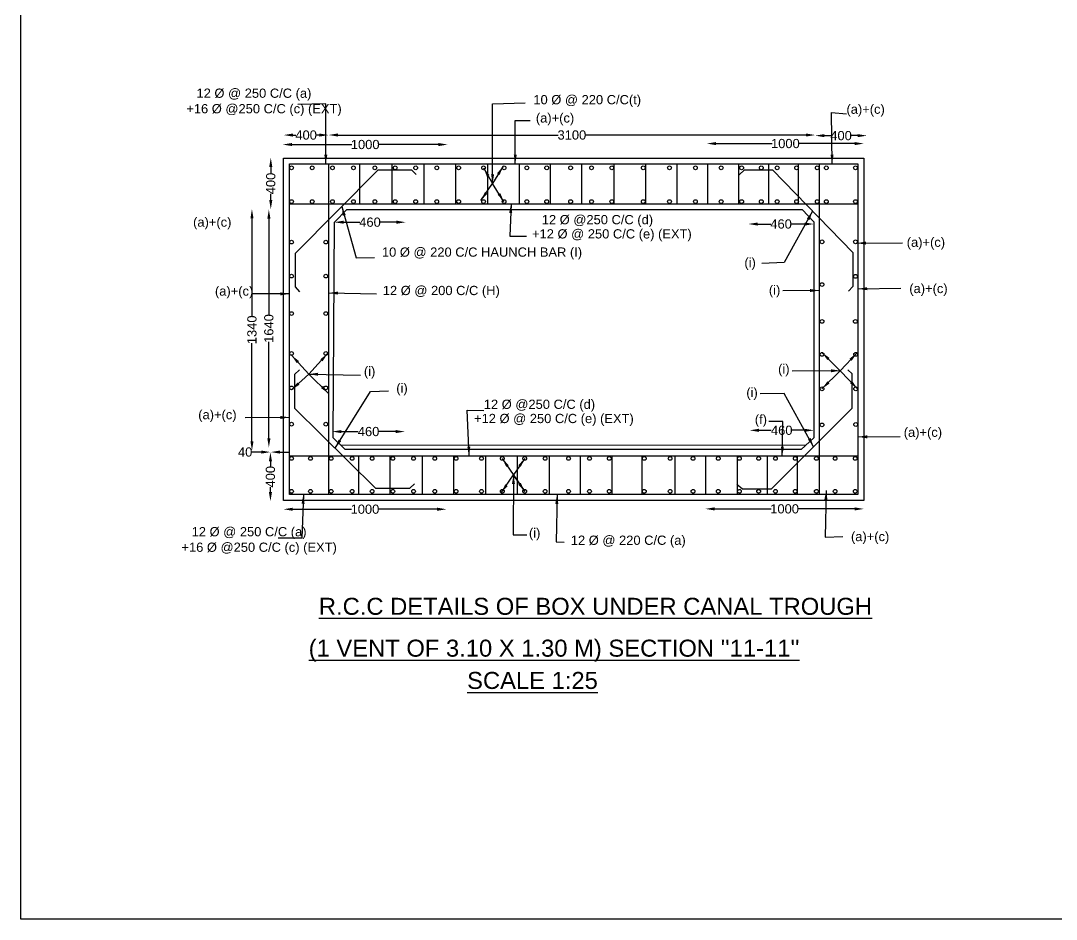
# Model space of a CAD drawing. Header units: millimetres. Extents: x 2127882 to 2364576, y 45589680 to 45693788.
# Drawn here: x 2127882 to 2149190, y 45589680 to 45608159 of the extents above; entities that cross this region are included whole.
import ezdxf

# ---------------------------------------------------------------- set-up
doc = ezdxf.new("R2010")
doc.units = ezdxf.units.MM
doc.header["$MEASUREMENT"] = 0
doc.header["$PDMODE"] = 32
doc.header["$PDSIZE"] = 300
for name, color, linetype in [('DIMENSION', 7, 'Continuous'), ('DRAWING', 2, 'Continuous'), ('TEXT', 7, 'Continuous')]:
    doc.layers.add(name, color=color, linetype=linetype)
doc.styles.get("Standard").update_dxf_attribs({"font": 'arial.ttf', "height": 190})
doc.dimstyles.get("Standard").update_dxf_attribs({"dimtxt": 190, "dimasz": 190, "dimexe": 0.18, "dimexo": 0.0625, "dimgap": 0.09, "dimtad": 0, "dimdec": 0, "dimzin": 0, "dimdsep": 46, "dimtxsty": 'Standard', "dimcen": 0.09, "dimse1": 1, "dimse2": 1, "dimadec": 0, "dimazin": 0, "dimtfac": 1, "dimtdec": 0, "dimtofl": 0, "dimtmove": 0, "dimatfit": 3, "dimfxl": 1, "dimtolj": 1, "dimtzin": 0, "dimarcsym": 0})

# ---------------------------------------------------------------- blocks, each defined once
blk = doc.blocks.new('*D72')
at = {"layer": 'Defpoints', "color": 0}
for p in [(2133293, 45605807), (2133293, 45605214), (2134218, 45605214)]:
    blk.add_point(p, dxfattribs=at)
at = {"layer": 'DIMENSION', "color": 0, "lineweight": -2}
for p, q in [((2133483, 45605807), (2133542, 45605807)), ((2134028, 45605807), (2133969, 45605807))]:
    blk.add_line(p, q, dxfattribs=at)
at = {"layer": 'DIMENSION', "color": 0}
for points in [[(2133483, 45605839), (2133483, 45605776), (2133293, 45605807)], [(2134028, 45605839), (2134028, 45605776), (2134218, 45605807)]]:
    blk.add_solid(points, dxfattribs=at)
at = {"layer": 'DIMENSION', "color": 0, "insert": (2133755, 45605807), "char_height": 190, "attachment_point": 5}
blk.add_mtext('\\A1;400', dxfattribs=at)
blk = doc.blocks.new('*D73')
at = {"layer": 'Defpoints', "color": 0}
for p in [(2134218, 45605807), (2144229, 45605861), (2144229, 45605808)]:
    blk.add_point(p, dxfattribs=at)
at = {"layer": 'DIMENSION', "color": 0, "lineweight": -2}
for p, q in [((2134408, 45605808), (2138940, 45605808)), ((2144039, 45605808), (2139507, 45605808))]:
    blk.add_line(p, q, dxfattribs=at)
at = {"layer": 'DIMENSION', "color": 0}
for points in [[(2134408, 45605840), (2134408, 45605777), (2134218, 45605808)], [(2144039, 45605840), (2144039, 45605777), (2144229, 45605808)]]:
    blk.add_solid(points, dxfattribs=at)
at = {"layer": 'DIMENSION', "color": 0, "insert": (2139223, 45605808), "char_height": 190, "attachment_point": 5}
blk.add_mtext('\\A1;3100', dxfattribs=at)
blk = doc.blocks.new('*D74')
at = {"layer": 'Defpoints', "color": 0}
for p in [(2144229, 45605808), (2145294, 45605821), (2145294, 45605795)]:
    blk.add_point(p, dxfattribs=at)
at = {"layer": 'DIMENSION', "color": 0, "lineweight": -2}
for p, q in [((2144419, 45605795), (2144548, 45605795)), ((2145104, 45605795), (2144975, 45605795))]:
    blk.add_line(p, q, dxfattribs=at)
at = {"layer": 'DIMENSION', "color": 0}
for points in [[(2144419, 45605827), (2144419, 45605764), (2144229, 45605795)], [(2145104, 45605827), (2145104, 45605764), (2145294, 45605795)]]:
    blk.add_solid(points, dxfattribs=at)
at = {"layer": 'DIMENSION', "color": 0, "insert": (2144762, 45605795), "char_height": 190, "attachment_point": 5}
blk.add_mtext('\\A1;400', dxfattribs=at)
blk = doc.blocks.new('*D75')
at = {"layer": 'Defpoints', "color": 0}
for p in [(2142001, 45605632), (2142001, 45605335), (2145230, 45605335)]:
    blk.add_point(p, dxfattribs=at)
at = {"layer": 'DIMENSION', "color": 0, "lineweight": -2}
for p, q in [((2142191, 45605632), (2143341, 45605632)), ((2145040, 45605632), (2143890, 45605632))]:
    blk.add_line(p, q, dxfattribs=at)
at = {"layer": 'DIMENSION', "color": 0}
for points in [[(2142191, 45605664), (2142191, 45605600), (2142001, 45605632)], [(2145040, 45605664), (2145040, 45605600), (2145230, 45605632)]]:
    blk.add_solid(points, dxfattribs=at)
at = {"layer": 'DIMENSION', "color": 0, "insert": (2143616, 45605632), "char_height": 190, "attachment_point": 5}
blk.add_mtext('\\A1;1000', dxfattribs=at)
blk = doc.blocks.new('*D76')
at = {"layer": 'Defpoints', "color": 0}
for p in [(2142854, 45603978), (2142854, 45603926), (2144201, 45603926)]:
    blk.add_point(p, dxfattribs=at)
at = {"layer": 'DIMENSION', "color": 0, "lineweight": -2}
for p, q in [((2143044, 45603978), (2143314, 45603978)), ((2144011, 45603978), (2143741, 45603978))]:
    blk.add_line(p, q, dxfattribs=at)
at = {"layer": 'DIMENSION', "color": 0}
for points in [[(2143044, 45604009), (2143044, 45603946), (2142854, 45603978)], [(2144011, 45604009), (2144011, 45603946), (2144201, 45603978)]]:
    blk.add_solid(points, dxfattribs=at)
at = {"layer": 'DIMENSION', "color": 0, "insert": (2143528, 45603978), "char_height": 190, "attachment_point": 5}
blk.add_mtext('\\A1;460', dxfattribs=at)
blk = doc.blocks.new('*D77')
at = {"layer": 'Defpoints', "color": 0}
for p in [(2142880, 45599735), (2142880, 45599735), (2144201, 45599729)]:
    blk.add_point(p, dxfattribs=at)
at = {"layer": 'DIMENSION', "color": 0, "lineweight": -2}
for p, q in [((2143070, 45599735), (2143327, 45599735)), ((2144011, 45599735), (2143754, 45599735))]:
    blk.add_line(p, q, dxfattribs=at)
at = {"layer": 'DIMENSION', "color": 0}
for points in [[(2143070, 45599767), (2143070, 45599704), (2142880, 45599735)], [(2144011, 45599767), (2144011, 45599704), (2144201, 45599735)]]:
    blk.add_solid(points, dxfattribs=at)
at = {"layer": 'DIMENSION', "color": 0, "insert": (2143541, 45599735), "char_height": 190, "attachment_point": 5}
blk.add_mtext('\\A1;460', dxfattribs=at)
blk = doc.blocks.new('*D78')
at = {"layer": 'Defpoints', "color": 0}
for p in [(2141970, 45598292), (2141970, 45598119), (2145230, 45598292)]:
    blk.add_point(p, dxfattribs=at)
at = {"layer": 'DIMENSION', "color": 0, "lineweight": -2}
for p, q in [((2142160, 45598119), (2143325, 45598119)), ((2145040, 45598119), (2143874, 45598119))]:
    blk.add_line(p, q, dxfattribs=at)
at = {"layer": 'DIMENSION', "color": 0}
for points in [[(2142160, 45598151), (2142160, 45598087), (2141970, 45598119)], [(2145040, 45598151), (2145040, 45598087), (2145230, 45598119)]]:
    blk.add_solid(points, dxfattribs=at)
at = {"layer": 'DIMENSION', "color": 0, "insert": (2143600, 45598119), "char_height": 190, "attachment_point": 5}
blk.add_mtext('\\A1;1000', dxfattribs=at)
blk = doc.blocks.new('*D79')
at = {"layer": 'Defpoints', "color": 0}
for p in [(2133289, 45598112), (2133289, 45598080), (2136641, 45598099)]:
    blk.add_point(p, dxfattribs=at)
at = {"layer": 'DIMENSION', "color": 0, "lineweight": -2}
for p, q in [((2133479, 45598112), (2134690, 45598112)), ((2136451, 45598112), (2135239, 45598112))]:
    blk.add_line(p, q, dxfattribs=at)
at = {"layer": 'DIMENSION', "color": 0}
for points in [[(2133479, 45598144), (2133479, 45598080), (2133289, 45598112)], [(2136451, 45598144), (2136451, 45598080), (2136641, 45598112)]]:
    blk.add_solid(points, dxfattribs=at)
at = {"layer": 'DIMENSION', "color": 0, "insert": (2134965, 45598112), "char_height": 190, "attachment_point": 5}
blk.add_mtext('\\A1;1000', dxfattribs=at)
blk = doc.blocks.new('*D80')
at = {"layer": 'Defpoints', "color": 0}
for p in [(2134292, 45599709), (2134292, 45599423), (2135789, 45599437)]:
    blk.add_point(p, dxfattribs=at)
at = {"layer": 'DIMENSION', "color": 0, "lineweight": -2}
for p, q in [((2134482, 45599709), (2134827, 45599709)), ((2135599, 45599709), (2135254, 45599709))]:
    blk.add_line(p, q, dxfattribs=at)
at = {"layer": 'DIMENSION', "color": 0}
for points in [[(2134482, 45599741), (2134482, 45599678), (2134292, 45599709)], [(2135599, 45599741), (2135599, 45599678), (2135789, 45599709)]]:
    blk.add_solid(points, dxfattribs=at)
at = {"layer": 'DIMENSION', "color": 0, "insert": (2135040, 45599709), "char_height": 190, "attachment_point": 5}
blk.add_mtext('\\A1;460', dxfattribs=at)
blk = doc.blocks.new('*D81')
at = {"layer": 'Defpoints', "color": 0}
for p in [(2132992, 45599288), (2132978, 45598275), (2133020, 45598275)]:
    blk.add_point(p, dxfattribs=at)
at = {"layer": 'DIMENSION', "color": 0, "lineweight": -2}
for p, q in [((2133020, 45599098), (2133020, 45598995)), ((2133020, 45598465), (2133020, 45598568))]:
    blk.add_line(p, q, dxfattribs=at)
at = {"layer": 'DIMENSION', "color": 0}
for points in [[(2132989, 45599098), (2133052, 45599098), (2133020, 45599288)], [(2132989, 45598465), (2133052, 45598465), (2133020, 45598275)]]:
    blk.add_solid(points, dxfattribs=at)
at = {"layer": 'DIMENSION', "color": 0, "insert": (2133020, 45598781), "char_height": 190, "attachment_point": 5, "rotation": 90}
blk.add_mtext('\\A1;400', dxfattribs=at)
blk = doc.blocks.new('*D82')
at = {"layer": 'Defpoints', "color": 0}
for p in [(2133020, 45599288), (2133020, 45599288), (2133028, 45599380)]:
    blk.add_point(p, dxfattribs=at)
at = {"layer": 'DIMENSION', "color": 0, "lineweight": -2}
for p, q in [((2132830, 45599288), (2132640, 45599288)), ((2133218, 45599288), (2133408, 45599288))]:
    blk.add_line(p, q, dxfattribs=at)
at = {"layer": 'DIMENSION', "color": 0}
for points in [[(2132830, 45599319), (2132830, 45599256), (2133020, 45599288)], [(2133218, 45599319), (2133218, 45599256), (2133028, 45599288)]]:
    blk.add_solid(points, dxfattribs=at)
at = {"layer": 'DIMENSION', "color": 0, "insert": (2132500, 45599288), "char_height": 190, "attachment_point": 5}
blk.add_mtext('\\A1;40', dxfattribs=at)
blk = doc.blocks.new('*D83')
at = {"layer": 'Defpoints', "color": 0}
for p in [(2132988, 45604279), (2133028, 45604279), (2133028, 45599380)]:
    blk.add_point(p, dxfattribs=at)
at = {"layer": 'DIMENSION', "color": 0, "lineweight": -2}
for p, q in [((2132988, 45604089), (2132988, 45602104)), ((2132988, 45599570), (2132988, 45601555))]:
    blk.add_line(p, q, dxfattribs=at)
at = {"layer": 'DIMENSION', "color": 0}
for points in [[(2132957, 45604089), (2133020, 45604089), (2132988, 45604279)], [(2132957, 45599570), (2133020, 45599570), (2132988, 45599380)]]:
    blk.add_solid(points, dxfattribs=at)
at = {"layer": 'DIMENSION', "color": 0, "insert": (2132988, 45601829), "char_height": 190, "attachment_point": 5, "rotation": 90}
blk.add_mtext('\\A1;1640', dxfattribs=at)
blk = doc.blocks.new('*D84')
at = {"layer": 'Defpoints', "color": 0}
for p in [(2133019, 45605343), (2133027, 45605343), (2132988, 45604279)]:
    blk.add_point(p, dxfattribs=at)
at = {"layer": 'DIMENSION', "color": 0, "lineweight": -2}
for p, q in [((2133027, 45605153), (2133027, 45605024)), ((2133027, 45604469), (2133027, 45604597))]:
    blk.add_line(p, q, dxfattribs=at)
at = {"layer": 'DIMENSION', "color": 0}
for points in [[(2132996, 45605153), (2133059, 45605153), (2133027, 45605343)], [(2132996, 45604469), (2133059, 45604469), (2133027, 45604279)]]:
    blk.add_solid(points, dxfattribs=at)
at = {"layer": 'DIMENSION', "color": 0, "insert": (2133027, 45604811), "char_height": 190, "attachment_point": 5, "rotation": 90}
blk.add_mtext('\\A1;400', dxfattribs=at)
blk = doc.blocks.new('*D85')
at = {"layer": 'Defpoints', "color": 0}
for p in [(2133273, 45605584), (2136667, 45605612), (2136667, 45605608)]:
    blk.add_point(p, dxfattribs=at)
at = {"layer": 'DIMENSION', "color": 0, "lineweight": -2}
for p, q in [((2133463, 45605612), (2134696, 45605612)), ((2136477, 45605612), (2135245, 45605612))]:
    blk.add_line(p, q, dxfattribs=at)
at = {"layer": 'DIMENSION', "color": 0}
for points in [[(2133463, 45605644), (2133463, 45605581), (2133273, 45605612)], [(2136477, 45605644), (2136477, 45605581), (2136667, 45605612)]]:
    blk.add_solid(points, dxfattribs=at)
at = {"layer": 'DIMENSION', "color": 0, "insert": (2134970, 45605612), "char_height": 190, "attachment_point": 5}
blk.add_mtext('\\A1;1000', dxfattribs=at)
blk = doc.blocks.new('*D86')
at = {"layer": 'Defpoints', "color": 0}
for p in [(2134336, 45603876), (2135804, 45604015), (2135804, 45603888)]:
    blk.add_point(p, dxfattribs=at)
at = {"layer": 'DIMENSION', "color": 0, "lineweight": -2}
for p, q in [((2134526, 45604015), (2134857, 45604015)), ((2135614, 45604015), (2135284, 45604015))]:
    blk.add_line(p, q, dxfattribs=at)
at = {"layer": 'DIMENSION', "color": 0}
for points in [[(2134526, 45604047), (2134526, 45603984), (2134336, 45604015)], [(2135614, 45604047), (2135614, 45603984), (2135804, 45604015)]]:
    blk.add_solid(points, dxfattribs=at)
at = {"layer": 'DIMENSION', "color": 0, "insert": (2135070, 45604015), "char_height": 190, "attachment_point": 5}
blk.add_mtext('\\A1;460', dxfattribs=at)
blk = doc.blocks.new('*D87')
at = {"layer": 'Defpoints', "color": 0}
for p in [(2132737, 45604286), (2132640, 45599319), (2132830, 45599319)]:
    blk.add_point(p, dxfattribs=at)
at = {"layer": 'DIMENSION', "color": 0, "lineweight": -2}
for p, q in [((2132640, 45604096), (2132640, 45602077)), ((2132640, 45599509), (2132640, 45601528))]:
    blk.add_line(p, q, dxfattribs=at)
at = {"layer": 'DIMENSION', "color": 0}
for points in [[(2132609, 45604096), (2132672, 45604096), (2132640, 45604286)], [(2132609, 45599509), (2132672, 45599509), (2132640, 45599319)]]:
    blk.add_solid(points, dxfattribs=at)
at = {"layer": 'DIMENSION', "color": 0, "insert": (2132640, 45601802), "char_height": 190, "attachment_point": 5, "rotation": 90}
blk.add_mtext('\\A1;1340', dxfattribs=at)

msp = doc.modelspace()

# ---------------------------------------------------------------- linework, layer by layer
at = {"layer": 'DIMENSION', "color": 0}
msp.add_lwpolyline([(2175888.9, 45589679.5), (2127882, 45589679.5), (2127882, 45626638.1), (2175888.9, 45626638.1)], close=True, dxfattribs=at)
at = {"layer": 'DRAWING', "color": 0}
for points in [[(2133292.5, 45605334.8), (2145229.7, 45605334.8), (2145229.7, 45598292.5), (2133292.5, 45598292.5)], [(2133412.9, 45605214.4), (2145109.3, 45605214.4), (2145109.3, 45598412.8), (2133412.9, 45598412.8)]]:
    msp.add_lwpolyline(points, close=True, dxfattribs=at)
for points in [[(2134217.6, 45605214.4), (2134217.6, 45598412.8)], [(2134858, 45604394.6), (2134858, 45605214.4)], [(2135527.4, 45604394.6), (2135527.4, 45605214.4)], [(2136183.6, 45604394.6), (2136183.6, 45605214.4)], [(2136836.5, 45604394.6), (2136836.5, 45605214.4)], [(2137495.7, 45604394.6), (2137495.7, 45605214.4)], [(2138146.9, 45604394.6), (2138146.9, 45605214.4)], [(2138783.3, 45604394.6), (2138783.3, 45605214.4)], [(2139429.3, 45604394.6), (2139429.3, 45605214.4)], [(2140092.3, 45604394.6), (2140092.3, 45605214.4)], [(2140746.2, 45604394.6), (2140746.2, 45605214.4)], [(2141392.2, 45604394.6), (2141392.2, 45605214.4)], [(2142019.7, 45604394.6), (2142019.7, 45605214.4)], [(2142655.3, 45604394.6), (2142655.3, 45605214.4)], [(2143276.6, 45604394.6), (2143276.6, 45605214.4)], [(2143884.7, 45604394.6), (2143884.7, 45605214.4)], [(2144313.5, 45605214.4), (2144313.5, 45598412.8)], [(2133626.9, 45602585.9), (2133539, 45602684.2), (2133539, 45603381.4), (2135234.1, 45605093.5), (2135921, 45605093.5), (2136016.3, 45604996.5)], [(2142662.8, 45604990.6), (2142774.9, 45605093), (2143351.1, 45605093), (2145002.8, 45603390), (2145002.8, 45602693.1), (2144911.7, 45602598.2)], [(2133412.9, 45604394.6), (2145109.3, 45604394.6)], [(2134337.2, 45604016.9), (2134595.1, 45604276.6), (2143959.4, 45604276.6), (2144200.8, 45604024.5), (2144200.8, 45599583.3), (2143941.9, 45599338.1), (2134560.7, 45599338.1), (2134313.3, 45599583.8), (2134337.2, 45604016.9)], [(2133618.2, 45600982.2), (2133516.7, 45600886.5), (2133516.7, 45600189.5), (2135182, 45598543), (2135889.4, 45598543), (2135983.8, 45598633.6)], [(2142619.4, 45598630.2), (2142732.6, 45598530.4), (2143333.7, 45598530.4), (2144989.3, 45600192.5), (2144989.3, 45600897.3), (2144901.3, 45600981.6)], [(2134459.6, 45599438.5), (2144036.1, 45599427.3)], [(2133412.9, 45599210.7), (2145109.3, 45599210.7)], [(2134834.2, 45599210.7), (2134834.2, 45598412.8)], [(2135477.9, 45599210.7), (2135477.9, 45598412.8)], [(2136139.5, 45599210.7), (2136139.5, 45598412.8)], [(2136785.6, 45599210.7), (2136785.6, 45598412.8)], [(2137447.6, 45599210.7), (2137447.6, 45598412.8)], [(2138098.9, 45599210.7), (2138098.9, 45598412.8)], [(2138758.2, 45599210.7), (2138758.2, 45598412.8)], [(2139395.4, 45599210.7), (2139395.4, 45598412.8)], [(2140044, 45599210.7), (2140044, 45598412.8)], [(2140663.4, 45599210.7), (2140663.4, 45598412.8)], [(2141341.3, 45599210.7), (2141341.3, 45598412.8)], [(2141969.6, 45599210.7), (2141969.6, 45598412.8)], [(2142623.6, 45599210.7), (2142623.6, 45598412.8)], [(2143241.3, 45599210.7), (2143241.3, 45598412.8)], [(2143857.8, 45599210.7), (2143857.8, 45598412.8)]]:
    msp.add_lwpolyline(points, dxfattribs=at)
for centre in [(2133455.8, 45605133.4), (2133881.2, 45605133.4), (2134295.9, 45605133.4), (2134728.7, 45605133.4), (2135169.2, 45605133.4), (2135589.1, 45605133.4), (2136009, 45605133.4), (2136442.7, 45605133.4), (2136893.5, 45605133.4), (2137406.1, 45605133.4), (2137828.6, 45605133.4), (2138295.6, 45605133.4), (2138705.2, 45605133.4), (2139197.2, 45605133.4), (2139627.4, 45605133.4), (2140043.8, 45605133.4), (2140692.9, 45605133.4), (2141231.3, 45605133.4), (2141764.5, 45605133.4), (2142295.2, 45605133.4), (2142716.1, 45605133.4), (2143120.6, 45605133.4), (2143447.7, 45605133.4), (2143847, 45605133.4), (2144272, 45605133.4), (2144458.7, 45605133.4), (2145058.9, 45605133.4), (2133455.8, 45604438.2), (2133881.2, 45604438.2), (2134295.9, 45604438.2), (2134728.7, 45604438.2), (2135169.2, 45604438.2), (2135589.1, 45604438.2), (2136009, 45604438.2), (2136442.7, 45604438.2), (2136893.5, 45604438.2), (2137406.1, 45604438.2), (2137828.6, 45604438.2), (2138295.6, 45604438.2), (2138705.2, 45604438.2), (2139197.2, 45604438.2), (2139627.4, 45604438.2), (2140043.8, 45604438.2), (2140692.9, 45604438.2), (2141231.3, 45604438.2), (2141764.5, 45604438.2), (2142295.2, 45604438.2), (2142716.1, 45604438.2), (2143120.6, 45604438.2), (2143447.7, 45604438.2), (2143847, 45604438.2), (2144272, 45604438.2), (2144458.7, 45604438.2), (2145058.9, 45604438.2), (2144369.6, 45603611.5), (2145058.9, 45603611.5), (2133455.8, 45603606.3), (2134159.7, 45603606.3), (2133455.8, 45602906.8), (2134159.7, 45602906.8), (2145058.9, 45602901.4), (2144369.6, 45602732.9), (2133455.8, 45602136.6), (2134159.7, 45602136.6), (2144369.6, 45601975.5), (2145056.4, 45601975.5), (2133455.8, 45601315.8), (2134159.7, 45601315.8), (2144369.6, 45601297.1), (2145062.9, 45601297.1), (2133455.8, 45600607.6), (2134159.7, 45600607.6), (2144369.6, 45600588), (2145062.9, 45600588), (2133455.8, 45599861.7), (2134159.7, 45599861.7), (2144369.6, 45599846.2), (2145062.9, 45599855.3), (2133455.8, 45599156.9), (2133844.5, 45599156.9), (2134269.8, 45599156.9), (2134700.2, 45599156.9), (2135112.7, 45599156.9), (2135540.5, 45599156.9), (2135965.8, 45599156.9), (2136401.3, 45599156.9), (2136840.7, 45599156.9), (2137363.4, 45599156.9), (2137791.2, 45599156.9), (2138252.4, 45599156.9), (2138672.5, 45599156.9), (2139155.3, 45599156.9), (2139585.7, 45599156.9), (2139993, 45599156.9), (2140712.9, 45599156.9), (2141243.9, 45599156.9), (2141716, 45599156.9), (2142236.1, 45599156.9), (2142669.1, 45599156.9), (2143066.2, 45599156.9), (2143412, 45599156.9), (2143819.5, 45599156.9), (2144253.8, 45599156.9), (2144638.9, 45599156.9), (2145052.7, 45599156.9), (2133455.8, 45598480.3), (2133844.5, 45598480.3), (2134269.8, 45598480.3), (2134700.2, 45598480.3), (2135112.7, 45598480.3), (2135540.5, 45598480.3), (2135965.8, 45598480.3), (2136401.3, 45598480.3), (2136840.7, 45598480.3), (2137363.4, 45598480.3), (2137791.2, 45598480.3), (2138252.4, 45598480.3), (2138672.5, 45598480.3), (2139155.3, 45598480.3), (2139585.7, 45598480.3), (2139993, 45598480.3), (2140712.9, 45598480.3), (2141243.9, 45598480.3), (2141716, 45598480.3), (2142236.1, 45598480.3), (2142669.1, 45598480.3), (2143066.2, 45598480.3), (2143412, 45598480.3), (2143819.5, 45598480.3), (2144253.8, 45598480.3), (2144638.9, 45598480.3), (2145052.7, 45598480.3)]:
    msp.add_circle(centre, 38.3, dxfattribs=at)

# ---------------------------------------------------------------- texts
at = {"layer": 'TEXT', "color": 0}
for s, height, p in [('12 Ø @ 250 C/C (a)', 190, (2131499.3, 45606573.5)), ('10 Ø @ 220 C/C(t)', 190, (2138430.8, 45606440.2)), ('+16 Ø @250 C/C (c) (EXT)', 190, (2131289.7, 45606254.6)), ('(a)+(c)', 190, (2144872.9, 45606245)), ('(a)+(c)', 190, (2138482.1, 45606064.8)), ('(a)+(c)', 190, (2131428.9, 45603922.7)), ('12 Ø @250 C/C (d)', 190, (2138603.9, 45603973)), ('+12 Ø @ 250 C/C (e) (EXT)', 190, (2138403.5, 45603680.5)), ('(a)+(c)', 190, (2146113.2, 45603509)), ('10 Ø @ 220 C/C HAUNCH BAR (I)', 190, (2135314.7, 45603305.4)), ('(i)', 190, (2142772.2, 45603090.5)), ('(a)+(c)', 190, (2131878.7, 45602504.3)), ('12 Ø @ 200 C/C (H)', 190, (2135332.2, 45602516)), ('(i)', 190, (2143276.3, 45602525.5)), ('(a)+(c)', 190, (2146166.1, 45602557.5)), ('(i)', 190, (2143466.4, 45600903)), ('(i)', 190, (2134943.3, 45600854.8)), ('(i)', 190, (2135609.6, 45600509.4)), ('(i)', 190, (2142812.2, 45600418.8)), ('12 Ø @250 C/C (d)', 190, (2137410.7, 45600176.1)), ('(a)+(c)', 190, (2131534.7, 45599962.8)), ('+12 Ø @ 250 C/C (e) (EXT)', 190, (2137210.4, 45599883.6)), ('(f)', 190, (2142987.5, 45599864.6)), ('(a)+(c)', 190, (2146051.6, 45599601.2)), ('12 Ø @ 250 C/C (a)', 190, (2131399.2, 45597555.3)), ('(i)', 190, (2138339.3, 45597530)), ('12 Ø @ 220 C/C (a)', 190, (2139201.7, 45597380.1)), ('(a)+(c)', 190, (2144965.7, 45597456.4)), ('+16 Ø @250 C/C (c) (EXT)', 190, (2131189.6, 45597236.3)), ('%%UR.C.C DETAILS OF BOX UNDER CANAL TROUGH', 350, (2134016.9, 45595940.8)), ("%%U(1 VENT OF 3.10 X 1.30 M) SECTION ''11-11''", 350, (2133807.1, 45595080.2)), ('%%USCALE 1:25', 350, (2137067.1, 45594416.5))]:
    msp.add_text(s, height=height, dxfattribs=at).set_placement(p)

# ---------------------------------------------------------------- dimensions: what is measured, and where the dimension line sits
at = {"layer": 'DIMENSION', "color": 0}
for base, p1, p2, text, picture, middle in [((2133292.5, 45605807.3), (2134217.6, 45605214.4), (2133292.5, 45605214.4), '400', '*D72', (2133755.1, 45605807.3)), ((2144229.2, 45605808.3), (2134217.6, 45605807.3), (2144229.2, 45605860.5), '3100', '*D73', (2139223.4, 45605808.3)), ((2145294.1, 45605795.3), (2144229.2, 45605808.3), (2145294.1, 45605821.4), '400', '*D74', (2144761.6, 45605795.3)), ((2136667.3, 45605612.4), (2133273.5, 45605583.7), (2136667.3, 45605607.6), '1000', '*D85', (2134970.4, 45605612.4)), ((2142001.5, 45605632.1), (2145229.7, 45605334.8), (2142001.5, 45605334.8), '1000', '*D75', (2143615.6, 45605632.1)), ((2135804.2, 45604015.5), (2134336.4, 45603876.3), (2135804.2, 45603888.4), '460', '*D86', (2135070.3, 45604015.5)), ((2142854.2, 45603977.7), (2144200.8, 45603926.4), (2142854.2, 45603926.4), '460', '*D76', (2143527.5, 45603977.7)), ((2134291.8, 45599709.3), (2135789.1, 45599436.9), (2134291.8, 45599423.1), '460', '*D80', (2135040.5, 45599709.3)), ((2142880.3, 45599735.3), (2144200.8, 45599729), (2142880.3, 45599735.3), '460', '*D77', (2143540.6, 45599735.3)), ((2133020.2, 45599287.6), (2133028.1, 45599379.6), (2133020.2, 45599287.6), '40', '*D82', (2132500.5, 45599287.6)), ((2133288.7, 45598111.9), (2136640.9, 45598099.3), (2133288.7, 45598080.5), '1000', '*D79', (2134964.8, 45598111.9)), ((2141969.6, 45598119.1), (2145229.7, 45598292.5), (2141969.6, 45598292.5), '1000', '*D78', (2143599.7, 45598119.1))]:
    dim = msp.add_linear_dim(base=base, p1=p1, p2=p2, text=text, dimstyle='Standard', dxfattribs=at)
    dim.commit()
    dim.dimension.update_dxf_attribs({"geometry": picture, "text_midpoint": middle})
for base, p1, p2, text, picture, middle in [((2133027.3, 45605343.1), (2132988.3, 45604278.6), (2133018.6, 45605343.1), '400', '*D84', (2133027.3, 45604810.8)), ((2132640.2, 45599319.3), (2132737.5, 45604285.7), (2132830.2, 45599319.3), '1340', '*D87', (2132640.2, 45601802.5)), ((2132988.3, 45604278.6), (2133028.1, 45599379.6), (2133028.1, 45604278.6), '1640', '*D83', (2132988.3, 45601829.1)), ((2133020.2, 45598275.4), (2132992.2, 45599287.6), (2132978.2, 45598275.4), '400', '*D81', (2133020.2, 45598781.5))]:
    dim = msp.add_linear_dim(base=base, p1=p1, p2=p2, angle=90, text=text, dimstyle='Standard', dxfattribs=at)
    dim.commit()
    dim.dimension.update_dxf_attribs({"geometry": picture, "text_midpoint": middle})

# ---------------------------------------------------------------- leaders
for points in [[(2134158.8, 45605214.4), (2134163.1, 45606449), (2133584.4, 45606434.1)], [(2137591.4, 45604808.3), (2137588.7, 45606449.1), (2138261.5, 45606468.9)], [(2144578.7, 45605214.4), (2144564, 45606268.5), (2144872.9, 45606245)], [(2138058.5, 45605214.4), (2138058.5, 45606104.1), (2138366.6, 45606104.1)], [(2137808.4, 45605165.9), (2137591.4, 45604808.3)], [(2137406.1, 45605133.4), (2137591.4, 45604808.3)], [(2137352.1, 45604461.7), (2137591.4, 45604808.3)], [(2137824.4, 45604435.4), (2137591.4, 45604808.3)], [(2134488.1, 45604340.1), (2134781.2, 45603283.3), (2135163.5, 45603288.1)], [(2137970.5, 45604394.6), (2137948.4, 45603727), (2138287, 45603727)], [(2144177, 45604241.5), (2143589.9, 45603187.4), (2143134.3, 45603166.9)], [(2145085.7, 45603584.2), (2146029.3, 45603589.2)], [(2134217.6, 45602560.6), (2135201.8, 45602541.5)], [(2144313.5, 45602611.7), (2143561.2, 45602603.5)], [(2145109.3, 45602644.2), (2145992, 45602660.6)], [(2133412.9, 45602541.5), (2132640.2, 45602541.5)], [(2134198, 45601315.8), (2133812.1, 45600891.5)], [(2144369.6, 45601335.4), (2144743.3, 45600962)], [(2145089.3, 45601324.8), (2144749.3, 45600968)], [(2133455.8, 45601277.5), (2133812.1, 45600891.5)], [(2133455.8, 45600569.3), (2133812.1, 45600891.5)], [(2133812.1, 45600891.5), (2134871.6, 45600871)], [(2134217.6, 45600493.5), (2133812.1, 45600891.5)], [(2144743.5, 45600961.9), (2143753.2, 45600949.6)], [(2144369.6, 45600588), (2144749.3, 45600968)], [(2145101.2, 45600588), (2144743.3, 45600962)], [(2134349.4, 45599366.3), (2135082.1, 45600534.6), (2135451, 45600549.4)], [(2144198, 45599398.1), (2143589, 45600494.9), (2143095, 45600485.7)], [(2133412.9, 45600001.6), (2132502.3, 45599990.4)], [(2137110.4, 45599210.7), (2137065.8, 45600148.3), (2137413.7, 45600143.4)], [(2143552.5, 45599210.7), (2143561.7, 45599917.9), (2143275.3, 45599913.9)], [(2145109.3, 45599600.5), (2145975.6, 45599605.1)], [(2137791.2, 45599156.9), (2138252.4, 45598480.3)], [(2138252.4, 45599156.9), (2138021.8, 45598818.6)], [(2137769.6, 45598448.7), (2138021.8, 45598818.6)], [(2138021.8, 45598818.6), (2138016, 45597588.9), (2138293, 45597588.9)], [(2138252.4, 45598480.3), (2138021.8, 45598818.6)], [(2133698.9, 45598412.8), (2133665, 45597514.2), (2133181.5, 45597518.2)], [(2138917.3, 45598412.8), (2138897, 45597440.8), (2139066.5, 45597434.8)], [(2144455.2, 45598500.6), (2144432.9, 45597535.6), (2144797.1, 45597550.4)]]:
    msp.add_leader(points, dimstyle='Standard', override={"dimgap": 0.09, "dimtad": 0}, dxfattribs=at)

doc.saveas('drawing.dxf')
